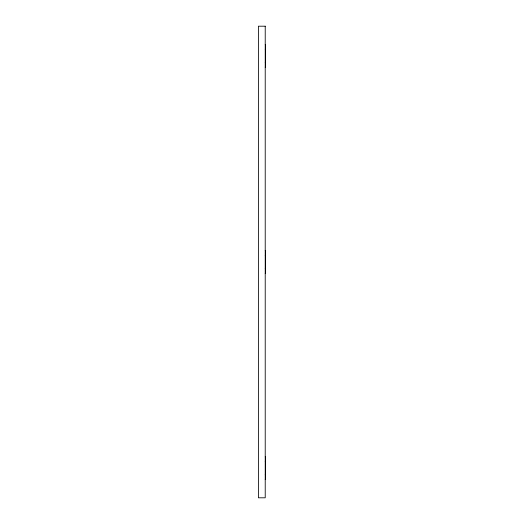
<?xml version="1.0" encoding="UTF-8"?>
<svg xmlns="http://www.w3.org/2000/svg" width="524" height="524" viewBox="0 0 524 524"><rect width="100%" height="100%" fill="white"/><g stroke="black" fill="none" stroke-linecap="round" stroke-linejoin="round"><path stroke-width="0.79" d="M265.223 44.396L265.603 44.396L265.603 67.144L265.223 67.144M265.223 49.171L265.603 49.171M265.223 62.369L265.603 62.369M265.223 250.629L265.603 250.629L265.603 273.371L265.223 273.371M265.223 255.404L265.603 255.404M265.223 268.596L265.603 268.596M265.223 456.856L265.603 456.856L265.603 479.604L265.223 479.604M265.223 461.631L265.603 461.631M265.223 474.829L265.603 474.829M265.223 26.2L258.398 26.2L258.398 497.8L265.223 497.8L265.223 26.2"/></g></svg>
